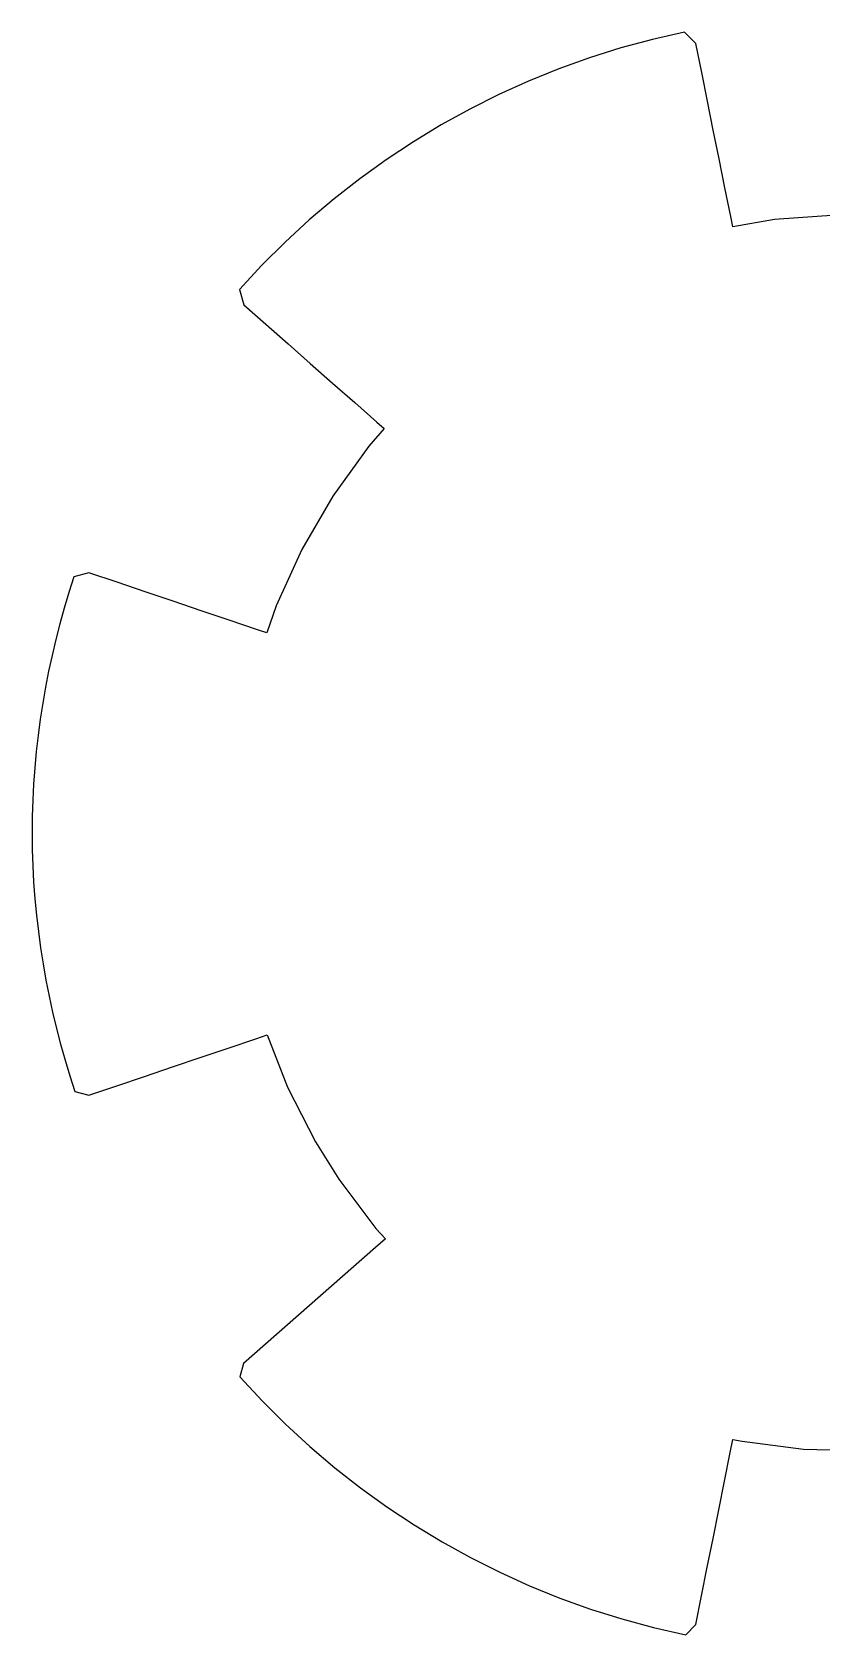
# Model space of a CAD drawing. Extents: x 3 to 110, y 3 to 131.
# Drawn here: x 68.53 to 72.97, y 24.18 to 33.18 of the extents above; entities that cross this region are included whole.
import ezdxf

# ---------------------------------------------------------------- set-up
doc = ezdxf.new("R2010")
doc.units = 0
doc.layers.add('Layer_1', color=7, linetype='CONTINUOUS')

msp = doc.modelspace()

# ---------------------------------------------------------------- linework, layer by layer
at = {"layer": 'Layer_1', "color": 7}
for p, q in [((72.01615, 33.14025), (71.83814, 33.09195)), ((72.19648, 33.18145), (72.01615, 33.14025)), ((72.26058, 33.11735), (72.19648, 33.18145)), ((71.83814, 33.09195), (71.66261, 33.03675)), ((72.29318, 32.95509), (72.26058, 33.11735)), ((71.48979, 32.97465), (71.31984, 32.90585)), ((71.66261, 33.03675), (71.48979, 32.97465)), ((72.32518, 32.79282), (72.29318, 32.95509)), ((71.31984, 32.90585), (71.15296, 32.83045)), ((71.15296, 32.83045), (70.98934, 32.74845)), ((72.35778, 32.63056), (72.32518, 32.79282)), ((70.98934, 32.74845), (70.82917, 32.66005)), ((70.82917, 32.66005), (70.67264, 32.56535)), ((72.39038, 32.46881), (72.35778, 32.63056)), ((70.67264, 32.56535), (70.51994, 32.46449)), ((70.51994, 32.46449), (70.37126, 32.35755)), ((72.42298, 32.30655), (72.39038, 32.46881)), ((70.37126, 32.35755), (70.22679, 32.24465)), ((70.22679, 32.24465), (70.08672, 32.12588)), ((72.45558, 32.1448), (72.42298, 32.30655)), ((72.46808, 32.0869), (72.45558, 32.1448)), ((73.04788, 32.153), (72.70217, 32.1277)), ((70.08672, 32.12588), (69.95124, 32.00137)), ((72.70217, 32.1277), (72.46808, 32.0869)), ((69.95124, 32.00137), (69.82054, 31.87122)), ((69.82054, 31.87122), (69.69482, 31.73555)), ((69.69482, 31.73555), (69.71912, 31.64975)), ((69.71912, 31.64975), (69.84366, 31.53968)), ((69.84366, 31.53968), (69.96871, 31.43012)), ((69.96871, 31.43012), (70.09325, 31.32005)), ((70.09325, 31.32005), (70.21779, 31.20998)), ((70.21779, 31.20998), (70.34337, 31.10043)), ((70.34337, 31.10043), (70.46791, 30.99087)), ((70.46791, 30.99087), (70.50821, 30.95517)), ((70.50821, 30.95517), (70.42241, 30.85597)), ((70.42241, 30.85597), (70.21932, 30.57485)), ((70.21932, 30.57485), (70.04466, 30.27461)), ((70.04466, 30.27461), (69.90099, 29.95887)), ((68.7641, 30.12102), (68.7361, 30.03382)), ((68.8494, 30.14372), (68.7641, 30.12102)), ((69.00701, 30.09052), (68.8494, 30.14372)), ((69.16463, 30.03732), (69.00701, 30.09052)), ((68.7361, 30.03382), (68.7098, 29.94612)), ((69.32224, 29.98412), (69.16463, 30.03732)), ((69.47985, 29.93092), (69.32224, 29.98412)), ((68.7098, 29.94612), (68.6853, 29.85792)), ((69.63746, 29.87772), (69.47985, 29.93092)), ((69.90099, 29.95887), (69.84879, 29.80642)), ((68.6853, 29.85792), (68.6626, 29.76932)), ((69.79559, 29.82452), (69.63746, 29.87772)), ((69.84879, 29.80642), (69.79559, 29.82452)), ((68.6626, 29.76932), (68.6416, 29.68032)), ((68.6416, 29.68032), (68.6224, 29.59092)), ((68.6224, 29.59092), (68.605, 29.50122)), ((68.605, 29.50122), (68.5894, 29.41122)), ((68.5894, 29.41122), (68.5756, 29.32092)), ((68.5756, 29.32092), (68.5636, 29.23032)), ((68.5636, 29.23032), (68.5534, 29.13952)), ((68.5534, 29.13952), (68.5454, 29.04852)), ((68.5454, 29.04852), (68.5384, 28.95732)), ((68.5384, 28.95732), (68.5334, 28.86592)), ((68.5334, 28.86592), (68.5304, 28.77442)), ((68.5304, 28.77442), (68.5294, 28.68282)), ((68.5294, 28.68282), (68.5304, 28.59022)), ((68.5304, 28.59022), (68.5334, 28.49772)), ((68.5334, 28.49772), (68.5384, 28.40542)), ((68.5384, 28.40542), (68.5454, 28.31322)), ((68.5454, 28.31322), (68.5544, 28.22122)), ((68.5544, 28.22122), (68.565, 28.12942)), ((68.565, 28.12942), (68.5774, 28.03792)), ((68.5774, 28.03792), (68.5916, 27.94672)), ((68.5916, 27.94672), (68.6077, 27.85582)), ((68.6077, 27.85582), (68.6256, 27.76522)), ((68.6256, 27.76522), (68.6453, 27.67502)), ((68.6453, 27.67502), (68.6668, 27.58512)), ((68.6668, 27.58512), (68.6901, 27.49572)), ((68.6901, 27.49572), (68.7152, 27.40672)), ((69.47468, 27.42082), (69.63126, 27.47352)), ((69.63126, 27.47352), (69.78732, 27.52672)), ((69.78732, 27.52672), (69.85042, 27.54792)), ((69.85042, 27.54792), (69.96566, 27.25544)), ((68.7152, 27.40672), (68.7421, 27.31822)), ((69.31862, 27.36812), (69.47468, 27.42082)), ((68.7421, 27.31822), (68.7708, 27.23022)), ((69.00546, 27.26272), (69.16204, 27.31542)), ((69.16204, 27.31542), (69.31862, 27.36812)), ((68.7708, 27.23022), (68.8494, 27.20952)), ((68.8494, 27.20952), (69.00546, 27.26272)), ((69.96566, 27.25544), (70.12328, 26.94693)), ((70.12328, 26.94693), (70.2535, 26.73867)), ((70.2535, 26.73867), (70.46227, 26.46117)), ((70.51547, 26.40327), (70.45917, 26.35417)), ((70.46227, 26.46117), (70.51547, 26.40327)), ((70.45917, 26.35417), (70.33567, 26.24565)), ((70.33567, 26.24565), (70.21216, 26.13713)), ((70.21216, 26.13713), (70.08865, 26.02861)), ((70.08865, 26.02861), (69.96515, 25.92009)), ((69.96515, 25.92009), (69.84216, 25.81157)), ((69.84216, 25.81157), (69.71865, 25.70305)), ((69.71865, 25.70305), (69.69795, 25.62765)), ((69.69795, 25.62765), (69.82373, 25.49158)), ((69.82373, 25.49158), (69.9545, 25.36106)), ((69.9545, 25.36106), (70.09007, 25.23619)), ((70.09007, 25.23619), (70.23026, 25.11708)), ((72.45331, 25.20293), (72.46831, 25.27633)), ((72.46831, 25.27633), (72.52051, 25.26553)), ((72.52051, 25.26553), (72.86519, 25.22163)), ((72.86519, 25.22163), (73.21142, 25.21263)), ((72.42131, 25.04222), (72.45331, 25.20293)), ((70.23026, 25.11708), (70.37487, 25.00385)), ((72.38931, 24.88099), (72.42131, 25.04222)), ((70.37487, 25.00385), (70.52371, 24.8966)), ((70.52371, 24.8966), (70.67659, 24.79545)), ((72.35671, 24.71976), (72.38931, 24.88099)), ((70.67659, 24.79545), (70.83332, 24.70055)), ((70.83332, 24.70055), (70.9937, 24.61195)), ((72.32411, 24.55853), (72.35671, 24.71976)), ((70.9937, 24.61195), (71.15755, 24.52975)), ((71.15755, 24.52975), (71.32467, 24.45405)), ((72.29211, 24.39678), (72.32411, 24.55853)), ((71.32467, 24.45405), (71.49487, 24.38505)), ((71.49487, 24.38505), (71.66797, 24.32275)), ((71.66797, 24.32275), (71.84377, 24.26735)), ((72.25951, 24.23555), (72.29211, 24.39678)), ((71.84377, 24.26735), (72.02208, 24.21895)), ((72.20271, 24.17765), (72.25951, 24.23555)), ((72.02208, 24.21895), (72.20271, 24.17765))]:
    msp.add_line(p, q, dxfattribs=at)

doc.saveas('drawing.dxf')
